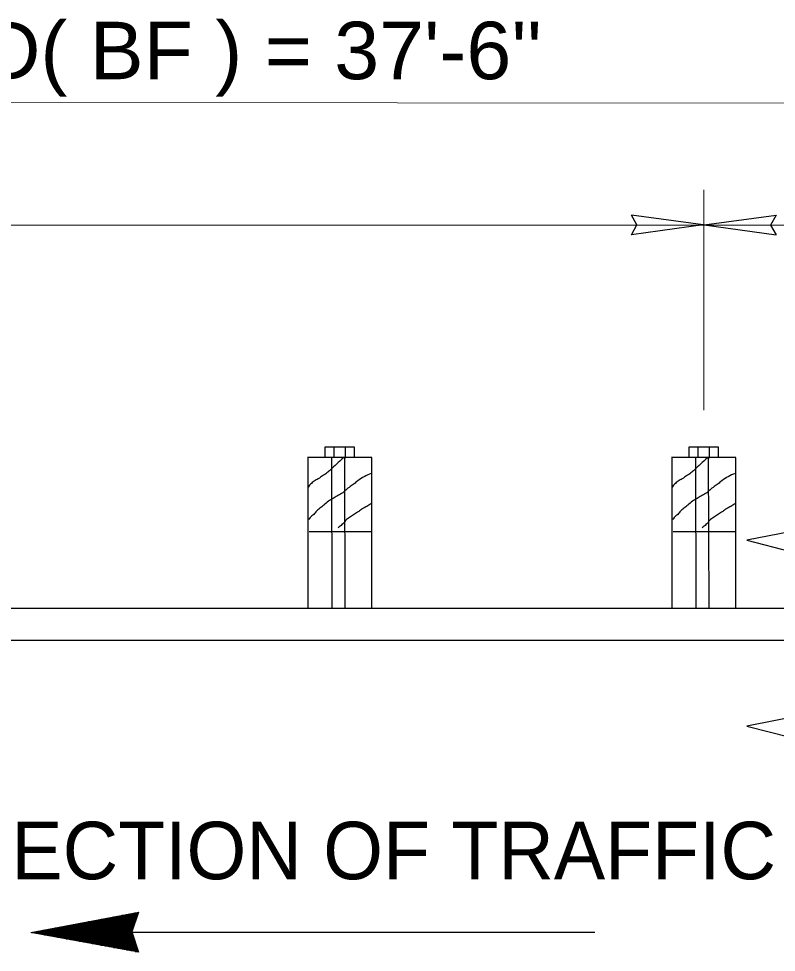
# Model space of a CAD drawing. Extents: x 578 to 948, y 17 to 286.
# Drawn here: x 807.13 to 824.93, y 142.37 to 164.31 of the extents above; entities that cross this region are included whole.
import ezdxf

# ---------------------------------------------------------------- set-up
doc = ezdxf.new("R2010")
doc.units = 0
doc.header["$LTSCALE"] = 0.54
doc.layers.add('1', color=7, linetype='Continuous', lineweight=13)

msp = doc.modelspace()

# ---------------------------------------------------------------- linework, layer by layer
at = {"layer": '1'}
for p, q in [((753.7168, 162.3767), (836.9455, 162.3162)), ((823.2259, 155.1079), (823.2259, 160.2918)), ((836.9455, 159.4627), (771.1066, 159.4627)), ((809.7943, 142.8614), (809.7943, 143.2856)), ((809.8129, 142.9152), (809.8129, 143.2891)), ((809.8315, 142.9689), (809.8315, 143.2925)), ((809.9443, 143.2955), (809.8467, 143.2955)), ((809.8501, 143.0228), (809.8501, 143.2961)), ((809.8687, 143.0765), (809.8687, 143.2997)), ((809.8873, 143.1303), (809.8873, 143.3032)), ((809.9058, 143.1841), (809.9058, 143.3066)), ((809.9244, 143.2378), (809.9244, 143.3103)), ((809.943, 143.2916), (809.943, 143.3138)), ((809.9507, 143.3141), (809.9447, 143.3141)), ((808.6422, 142.6088), (808.6422, 143.0669)), ((808.6608, 142.6054), (808.6608, 143.0704)), ((809.8672, 143.0725), (808.6714, 143.0725)), ((808.6793, 142.602), (808.6793, 143.074)), ((808.6979, 142.5986), (808.6979, 143.0775)), ((808.7165, 142.5952), (808.7165, 143.081)), ((808.7351, 142.5918), (808.7351, 143.0845)), ((808.7537, 142.5883), (808.7537, 143.0882)), ((809.8737, 143.0911), (808.7694, 143.0911)), ((808.7723, 142.585), (808.7723, 143.0916)), ((808.7908, 142.5815), (808.7908, 143.0951)), ((808.8094, 142.5782), (808.8094, 143.0988)), ((808.828, 142.5748), (808.828, 143.1023)), ((808.8466, 142.5714), (808.8466, 143.1057)), ((808.8652, 142.568), (808.8652, 143.1092)), ((809.88, 143.1097), (808.8673, 143.1097)), ((808.8838, 142.5646), (808.8838, 143.1128)), ((808.9023, 142.5612), (808.9023, 143.1163)), ((808.9209, 142.5578), (808.9209, 143.1198)), ((808.9395, 142.5544), (808.9395, 143.1233)), ((808.9581, 142.5509), (808.9581, 143.1268)), ((809.8865, 143.1283), (808.9653, 143.1283)), ((808.9767, 142.5475), (808.9767, 143.1304)), ((808.9953, 142.5442), (808.9953, 143.1339)), ((809.0138, 142.5408), (809.0138, 143.1374)), ((809.0324, 142.5373), (809.0324, 143.141)), ((809.051, 142.5339), (809.051, 143.1445)), ((809.8929, 143.1468), (809.0631, 143.1468)), ((809.0696, 142.5306), (809.0696, 143.1481)), ((809.0882, 142.5272), (809.0882, 143.1516)), ((809.1068, 142.5237), (809.1068, 143.155)), ((809.1253, 142.5203), (809.1253, 143.1586)), ((809.1439, 142.517), (809.1439, 143.1621)), ((809.8994, 143.1654), (809.1611, 143.1654)), ((809.1625, 142.5135), (809.1625, 143.1657)), ((809.1811, 142.5102), (809.1811, 143.1692)), ((809.1997, 142.5068), (809.1997, 143.1727)), ((809.2183, 142.5034), (809.2183, 143.1762)), ((809.2368, 142.4999), (809.2368, 143.1798)), ((809.2554, 142.4965), (809.2554, 143.1833)), ((809.9058, 143.184), (809.2591, 143.184)), ((809.274, 142.4931), (809.274, 143.1868)), ((809.2926, 142.4898), (809.2926, 143.1904)), ((809.3112, 142.4863), (809.3112, 143.1939)), ((809.3298, 142.4829), (809.3298, 143.1973)), ((809.3483, 142.4795), (809.3483, 143.2008)), ((809.9122, 143.2026), (809.357, 143.2026)), ((809.3669, 142.4761), (809.3669, 143.2044)), ((809.3855, 142.4727), (809.3855, 143.208)), ((809.4041, 142.4693), (809.4041, 143.2115)), ((809.4227, 142.4659), (809.4227, 143.2149)), ((809.4413, 142.4624), (809.4413, 143.2186)), ((809.9186, 143.2212), (809.4549, 143.2212)), ((809.4598, 142.4591), (809.4598, 143.2221)), ((809.4784, 142.4557), (809.4784, 143.2256)), ((809.497, 142.4523), (809.497, 143.2291)), ((809.5156, 142.4488), (809.5156, 143.2327)), ((809.5342, 142.4455), (809.5342, 143.2362)), ((809.925, 143.2398), (809.5528, 143.2398)), ((809.5528, 142.4421), (809.5528, 143.2398)), ((809.5713, 142.4387), (809.5713, 143.2433)), ((809.5899, 142.4352), (809.5899, 143.2467)), ((809.6085, 142.4318), (809.6085, 143.2503)), ((809.6271, 142.4284), (809.6271, 143.2538)), ((809.6457, 142.4251), (809.6457, 143.2573)), ((809.9314, 143.2583), (809.6508, 143.2583)), ((809.6643, 142.4216), (809.6643, 143.2608)), ((809.6828, 142.4183), (809.6828, 143.2643)), ((809.7014, 142.4148), (809.7014, 143.2679)), ((809.72, 142.4114), (809.72, 143.2715)), ((809.7386, 142.408), (809.7386, 143.2749)), ((809.9378, 143.2769), (809.7487, 143.2769)), ((809.7572, 142.4047), (809.7572, 143.2785)), ((809.7758, 142.4013), (809.7758, 143.2821)), ((807.49, 142.8198), (807.49, 142.8483)), ((809.7902, 142.8495), (807.4961, 142.8495)), ((807.5086, 142.8164), (807.5086, 142.8518)), ((807.5272, 142.813), (807.5272, 142.8553)), ((807.5458, 142.8097), (807.5458, 142.8589)), ((807.5643, 142.8061), (807.5643, 142.8623)), ((807.5829, 142.8028), (807.5829, 142.8659)), ((809.7965, 142.8681), (807.5941, 142.8681)), ((807.6015, 142.7993), (807.6015, 142.8695)), ((807.6201, 142.796), (807.6201, 142.873)), ((807.6387, 142.7926), (807.6387, 142.8766)), ((807.6573, 142.7893), (807.6573, 142.88)), ((807.6758, 142.7858), (807.6758, 142.8835)), ((809.803, 142.8867), (807.692, 142.8867)), ((807.6944, 142.7824), (807.6944, 142.8871)), ((807.713, 142.7789), (807.713, 142.8907)), ((807.7316, 142.7756), (807.7316, 142.8941)), ((807.7502, 142.7722), (807.7502, 142.8977)), ((807.7688, 142.7688), (807.7688, 142.9012)), ((807.7873, 142.7653), (807.7873, 142.9048)), ((809.8094, 142.9053), (807.79, 142.9053)), ((807.8059, 142.762), (807.8059, 142.9083)), ((807.8245, 142.7586), (807.8245, 142.9118)), ((807.8431, 142.7552), (807.8431, 142.9153)), ((807.8617, 142.7517), (807.8617, 142.9189)), ((807.8803, 142.7483), (807.8803, 142.9223)), ((809.8159, 142.9238), (807.8879, 142.9238)), ((807.8988, 142.7449), (807.8988, 142.9258)), ((807.9174, 142.7415), (807.9174, 142.9294)), ((807.936, 142.7382), (807.936, 142.9329)), ((807.9546, 142.7348), (807.9546, 142.9365)), ((807.9732, 142.7313), (807.9732, 142.9399)), ((809.8223, 142.9424), (807.9858, 142.9424)), ((807.9918, 142.7279), (807.9918, 142.9435)), ((808.0103, 142.7246), (808.0103, 142.9471)), ((808.0289, 142.7211), (808.0289, 142.9506)), ((808.0475, 142.7177), (808.0475, 142.954)), ((808.0661, 142.7143), (808.0661, 142.9577)), ((809.8287, 142.961), (808.0838, 142.961)), ((808.0847, 142.7109), (808.0847, 142.9612)), ((808.1033, 142.7075), (808.1033, 142.9647)), ((808.1218, 142.7041), (808.1218, 142.9683)), ((808.1404, 142.7007), (808.1404, 142.9717)), ((808.159, 142.6973), (808.159, 142.9752)), ((808.1776, 142.6938), (808.1776, 142.9788)), ((809.8351, 142.9796), (808.1817, 142.9796)), ((808.1962, 142.6904), (808.1962, 142.9823)), ((808.2148, 142.687), (808.2148, 142.9858)), ((808.2333, 142.6838), (808.2333, 142.9893)), ((808.2519, 142.6803), (808.2519, 142.9928)), ((808.2705, 142.6769), (808.2705, 142.9964)), ((809.8416, 142.9982), (808.2797, 142.9982)), ((808.2891, 142.6735), (808.2891, 142.9999)), ((808.3077, 142.6702), (808.3077, 143.0034)), ((808.3263, 142.6666), (808.3263, 143.007)), ((808.3448, 142.6633), (808.3448, 143.0106)), ((808.3634, 142.6598), (808.3634, 143.014)), ((809.8479, 143.0168), (808.3775, 143.0168)), ((808.382, 142.6565), (808.382, 143.0175)), ((808.4006, 142.653), (808.4006, 143.0211)), ((808.4192, 142.6497), (808.4192, 143.0246)), ((808.4378, 142.6463), (808.4378, 143.0282)), ((808.4563, 142.6429), (808.4563, 143.0316)), ((808.4749, 142.6393), (808.4749, 143.0352)), ((809.8543, 143.0353), (808.4755, 143.0353)), ((808.4935, 142.636), (808.4935, 143.0388)), ((808.5121, 142.6326), (808.5121, 143.0423)), ((808.5307, 142.6293), (808.5307, 143.0457)), ((808.5493, 142.6258), (808.5493, 143.0493)), ((808.5678, 142.6225), (808.5678, 143.0528)), ((809.8608, 143.0539), (808.5734, 143.0539)), ((808.5864, 142.6191), (808.5864, 143.0563)), ((808.605, 142.6157), (808.605, 143.0599)), ((808.6236, 142.6123), (808.6236, 143.0633)), ((807.4157, 142.8333), (807.4157, 142.8341)), ((809.7959, 142.8309), (807.4294, 142.8309)), ((807.4343, 142.83), (807.4343, 142.8378)), ((807.4528, 142.8266), (807.4528, 142.8413)), ((807.4714, 142.8233), (807.4714, 142.8448)), ((809.802, 142.8123), (807.5309, 142.8123)), ((809.8082, 142.7938), (807.6324, 142.7938)), ((809.8144, 142.7752), (807.7338, 142.7752)), ((809.8205, 142.7566), (807.8354, 142.7566)), ((809.8267, 142.738), (807.9368, 142.738)), ((809.8328, 142.7194), (808.0383, 142.7194)), ((809.8389, 142.7008), (808.1398, 142.7008)), ((809.8451, 142.6823), (808.2413, 142.6823)), ((809.8513, 142.6637), (808.3428, 142.6637)), ((809.8573, 142.6451), (808.4442, 142.6451)), ((809.7943, 142.3978), (809.7943, 142.8357)), ((809.8129, 142.3944), (809.8129, 142.7795)), ((809.8315, 142.3911), (809.8315, 142.7233)), ((809.8501, 142.3877), (809.8501, 142.6672)), ((809.8634, 142.6265), (808.5457, 142.6265)), ((809.8697, 142.6079), (808.6472, 142.6079)), ((809.8758, 142.5893), (808.7488, 142.5893)), ((809.882, 142.5708), (808.8501, 142.5708)), ((809.8881, 142.5522), (808.9516, 142.5522)), ((809.8943, 142.5336), (809.0531, 142.5336)), ((809.9003, 142.515), (809.1546, 142.515)), ((809.9066, 142.4964), (809.2561, 142.4964)), ((809.9127, 142.4778), (809.3575, 142.4778)), ((809.9188, 142.4593), (809.459, 142.4593)), ((809.925, 142.4407), (809.5604, 142.4407)), ((809.9311, 142.4221), (809.662, 142.4221)), ((809.8687, 142.3842), (809.8687, 142.611)), ((809.8873, 142.3808), (809.8873, 142.5548)), ((809.9058, 142.3774), (809.9058, 142.4987)), ((809.9244, 142.374), (809.9244, 142.4424)), ((809.9373, 142.4035), (809.7634, 142.4035)), ((809.9434, 142.3849), (809.8649, 142.3849)), ((809.943, 142.3706), (809.943, 142.3863))]:
    msp.add_line(p, q, dxfattribs=at)
at = {"layer": '1', "lineweight": 25}
for p, q in [((823.2089, 159.4635), (821.5211, 159.6954)), ((823.2303, 159.4638), (824.9182, 159.6958)), ((823.2089, 159.4635), (821.5211, 159.2316)), ((823.2303, 159.4638), (824.9182, 159.2318)), ((814.54, 153.9908), (814.54, 154.237)), ((814.8044, 153.9818), (814.8044, 154.2279)), ((823.091, 153.9908), (823.091, 154.237)), ((823.3554, 153.9818), (823.3554, 154.2279)), ((815.4253, 153.9955), (813.9134, 153.9955)), ((813.9198, 153.9908), (813.9198, 150.4483)), ((814.4762, 153.9999), (814.4849, 150.4483)), ((814.7771, 153.9908), (814.7857, 150.4483)), ((815.4253, 150.4483), (815.4253, 153.9955)), ((823.9763, 153.9955), (822.4645, 153.9955)), ((822.4709, 153.9908), (822.4709, 150.4538)), ((823.0273, 153.9999), (823.0358, 150.4538)), ((823.3281, 153.9908), (823.3368, 150.4538)), ((823.9763, 150.4538), (823.9763, 153.9955)), ((815.4337, 152.2491), (813.9473, 152.2491)), ((823.9847, 152.2491), (822.4984, 152.2491)), ((825.2556, 149.6978), (755.2668, 149.6874)), ((820.6643, 142.8357), (808.6454, 142.8357))]:
    msp.add_line(p, q, dxfattribs=at)
for points in [[(821.5211, 159.2316), (821.6517, 159.4659), (821.5211, 159.6954)], [(824.9182, 159.6958), (824.7876, 159.4614), (824.9182, 159.2318)], [(814.3303, 153.9999), (814.3303, 154.2461), (815.005, 154.2461), (815.005, 153.9908)], [(822.8813, 153.9999), (822.8813, 154.2461), (823.556, 154.2461), (823.556, 153.9908)], [(756.4444, 153.0619), (756.4444, 150.459), (825.258, 150.4597)], [(825.2554, 152.6283), (826.2543, 152.4498), (824.2348, 152.0528), (825.2623, 151.7863)], [(825.2509, 148.2623), (826.2543, 148.0829), (824.2348, 147.686), (825.2481, 147.4231)]]:
    msp.add_lwpolyline(points, dxfattribs=at)
at = {"layer": '1'}
msp.add_lwpolyline([(809.9512, 143.3153), (807.4135, 142.8338), (809.9484, 142.3696), (809.7899, 142.8488)], close=True, dxfattribs=at)
at = {"layer": '1', "lineweight": 25}
for points in [[(814.7498, 153.9817), (814.4488, 153.7081), (814.3668, 153.6351), (814.2664, 153.5713), (814.166, 153.4984), (814.0658, 153.4437), (813.9838, 153.3707), (813.9198, 153.2796), (813.9198, 153.2704)], [(823.3008, 153.9817), (822.9999, 153.7081), (822.9178, 153.6351), (822.8174, 153.5713), (822.7172, 153.4984), (822.6168, 153.4437), (822.5348, 153.3707), (822.4709, 153.2796), (822.4709, 153.2704)], [(815.4063, 153.626), (815.0962, 153.4528), (815.005, 153.3798), (814.9138, 153.316), (814.8136, 153.2339), (814.7133, 153.1518), (814.6129, 153.0971), (814.5126, 153.0333), (814.4032, 152.9694), (814.2938, 152.8783), (814.2026, 152.8054), (814.1113, 152.7233), (814.0385, 152.6412), (813.9564, 152.5682), (813.9472, 152.5409)], [(823.9573, 153.626), (823.6473, 153.4528), (823.556, 153.3798), (823.4649, 153.316), (823.3646, 153.2339), (823.2643, 153.1518), (823.164, 153.0971), (823.0637, 153.0333), (822.9543, 152.9694), (822.8448, 152.8783), (822.7537, 152.8054), (822.6624, 152.7233), (822.5895, 152.6412), (822.5075, 152.5682), (822.4983, 152.5409)], [(815.3971, 152.9148), (815.3059, 152.8509), (815.2058, 152.7962), (815.1144, 152.7324), (815.0142, 152.6685), (814.9228, 152.6047), (814.8318, 152.5409), (814.7407, 152.4406), (814.6584, 152.3677), (814.6311, 152.3493)], [(823.9482, 152.9148), (823.857, 152.8509), (823.7568, 152.7962), (823.6655, 152.7324), (823.5652, 152.6685), (823.474, 152.6047), (823.3828, 152.5409), (823.2917, 152.4406), (823.2096, 152.3677), (823.1822, 152.3493)]]:
    msp.add_spline(points, degree=3, dxfattribs=at)

# ---------------------------------------------------------------- texts
at = {"layer": '1', "width": 1.05}
msp.add_text("LENGTH OF ANCHOR UNIT-TYPE D( BF ) = 37'-6''", height=1.351, dxfattribs=at).set_placement((775.5988, 162.8893))
at = {"layer": '1'}
msp.add_text('DIRECTION OF TRAFFIC', height=1.351, dxfattribs=at).set_placement((803.8425, 144.0871))

doc.saveas('drawing.dxf')
